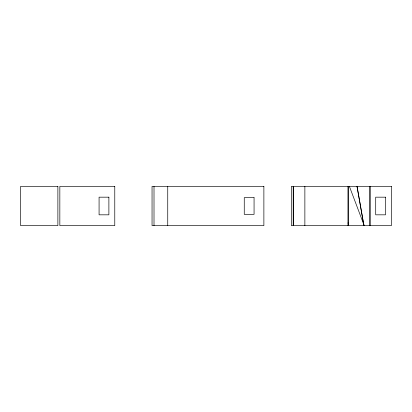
<?xml version="1.0" encoding="UTF-8"?>
<svg xmlns="http://www.w3.org/2000/svg" width="412" height="412" viewBox="0 0 412 412"><rect width="100%" height="100%" fill="white"/><g stroke="black" fill="none" stroke-linecap="round" stroke-linejoin="round"><path stroke-width="0.62" d="M349.391 186.379L364.023 225.086M348.052 222.887L348.763 225.622M363.894 225.622L357.029 186.379L363.961 225.622M370.167 186.379L370.167 225.622M369.78 186.379L369.78 225.622M348.258 186.379L348.258 225.622M348.006 186.379L348.006 225.622M304.87 186.379L304.87 225.622M293.329 186.379L293.329 225.622M293.195 186.379L293.195 225.622M167.741 186.379L167.741 225.622M154.011 186.379L154.011 225.622M57.876 186.379L20.6 186.379L20.6 225.622L57.876 225.622L57.876 186.379M114.773 186.379L59.838 186.379L59.838 225.622L114.773 225.622L114.773 186.379M263.876 186.379L152.049 186.379L152.049 225.622L263.876 225.622L263.876 186.379M391.4 186.379L291.341 186.379L291.341 225.622L391.4 225.622L391.4 186.379M108.886 197.173L99.076 197.173L99.076 214.827L108.886 214.827L108.886 197.173M385.514 197.173L375.703 197.173L375.703 214.827L385.514 214.827L385.514 197.173M254.065 197.662L244.259 197.662L244.259 214.338L254.065 214.338L254.065 197.662"/></g></svg>
